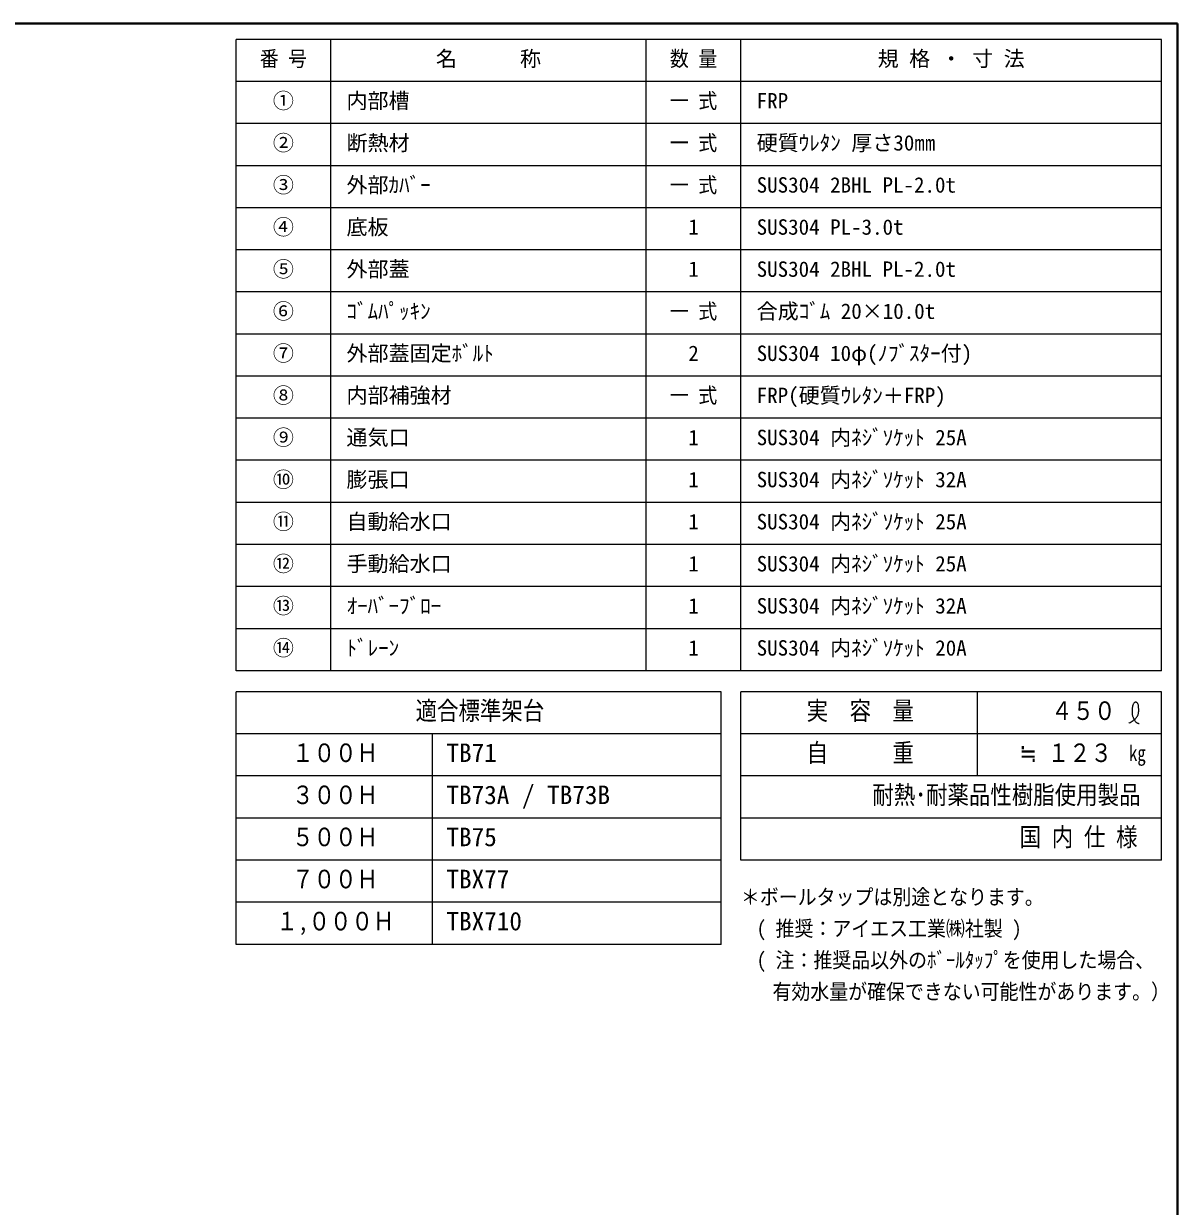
# Model space of a CAD drawing. Units: millimetres at full size, sheet at 1:15; details may follow other scales. Extents: x -3184 to 2891, y -2037 to 2178.
# Drawn here: x 834 to 2891, y 70 to 2178 of the extents above; entities that cross this region are included whole.
import ezdxf
from ezdxf.enums import TextEntityAlignment as Align

# ---------------------------------------------------------------- set-up
doc = ezdxf.new("R2010")
doc.units = ezdxf.units.MM
doc.header["$LTSCALE"] = 15
doc.layers.add('0-0', color=7, linetype='Continuous', lineweight=18)
doc.styles.add('ＭＳ ゴシック', font='')
doc.styles.get('ＭＳ ゴシック').set_extended_font_data('MS Gothic')

msp = doc.modelspace()

# ---------------------------------------------------------------- linework, layer by layer
at = {"layer": '0-0', "color": 1, "lineweight": 40}
for p, q in [((2890.8, 2177.87), (-3184.2, 2177.87)), ((2890.8, -2037.13), (2890.8, 2177.87))]:
    msp.add_line(p, q, dxfattribs=at)
at = {"layer": '0-0', "color": 3}
for p, q in [((2862.67, 2149.74), (1212.67, 2149.74)), ((1212.67, 1024.74), (1212.67, 2149.74)), ((1381.42, 1024.74), (1381.42, 2149.74)), ((1943.92, 1024.74), (1943.92, 2149.74)), ((2112.67, 1024.74), (2112.67, 2149.74)), ((2862.67, 1024.74), (2862.67, 2149.74)), ((2862.67, 2074.74), (1212.67, 2074.74)), ((2862.67, 1999.74), (1212.67, 1999.74)), ((2862.67, 1924.74), (1212.67, 1924.74)), ((2862.67, 1849.74), (1212.67, 1849.74)), ((2862.67, 1774.74), (1212.67, 1774.74)), ((2862.67, 1699.74), (1212.67, 1699.74)), ((2862.67, 1624.74), (1212.67, 1624.74)), ((2862.67, 1549.74), (1212.67, 1549.74)), ((2862.67, 1474.74), (1212.67, 1474.74)), ((2862.67, 1399.74), (1212.67, 1399.74)), ((2862.67, 1324.74), (1212.67, 1324.74)), ((2862.67, 1249.74), (1212.67, 1249.74)), ((2862.67, 1174.74), (1212.67, 1174.74)), ((2862.67, 1099.74), (1212.67, 1099.74)), ((2862.67, 1024.74), (1212.67, 1024.74)), ((2077.67, 987.24), (1212.67, 987.24)), ((2077.67, 537.24), (2077.67, 987.24)), ((2862.67, 987.24), (2112.67, 987.24)), ((2112.67, 687.24), (2112.67, 987.24)), ((2534.55, 837.24), (2534.55, 987.24)), ((2862.67, 687.24), (2862.67, 987.24)), ((2077.67, 912.24), (1212.67, 912.24)), ((1562.67, 537.24), (1562.67, 912.24)), ((2862.67, 912.24), (2112.67, 912.24)), ((2077.67, 837.24), (1212.67, 837.24)), ((2862.67, 837.24), (2112.67, 837.24)), ((2077.67, 762.24), (1212.67, 762.24)), ((2862.67, 762.24), (2112.67, 762.24)), ((2077.67, 687.24), (1212.67, 687.24)), ((2862.67, 687.24), (2112.67, 687.24)), ((2077.67, 612.24), (1212.67, 612.24))]:
    msp.add_line(p, q, dxfattribs=at)
msp.add_lwpolyline([(2077.67, 537.24), (1212.67, 537.24), (1212.67, 987.24)], dxfattribs=at)
at = {"layer": '0-0', "color": 5, "lineweight": 25}
for points in [[(2804.18, 931.17), (2805.16, 931.74), (2806.85, 932.72), (2808.51, 933.72), (2810.16, 934.77), (2811.77, 935.86), (2813.33, 937.03), (2814.22, 937.75), (2814.87, 938.31), (2815.95, 939.31), (2816.98, 940.37), (2817.94, 941.49), (2818.81, 942.67), (2819.58, 943.91), (2819.97, 944.66), (2820.25, 945.27), (2820.68, 946.35), (2821.04, 947.46), (2821.33, 948.59), (2821.55, 949.74), (2821.71, 950.89), (2821.78, 951.56), (2821.83, 952.26), (2821.88, 953.45), (2821.89, 954.64), (2821.88, 955.84), (2821.84, 957.04), (2821.8, 958.25), (2821.78, 958.96), (2821.76, 959.71), (2821.71, 960.99), (2821.61, 962.27), (2821.41, 963.52), (2821.07, 964.73), (2820.54, 965.89), (2820.14, 966.53), (2819.88, 966.87), (2819.37, 967.43), (2818.81, 967.92), (2818.21, 968.33)], [(2818.21, 968.33), (2817.57, 968.64), (2816.91, 968.8), (2816.52, 968.83), (2816.2, 968.81), (2815.65, 968.69), (2815.11, 968.48), (2814.59, 968.19), (2814.1, 967.83), (2813.64, 967.43), (2813.39, 967.18), (2813.05, 966.79), (2812.53, 966.08), (2812.1, 965.33), (2811.74, 964.54), (2811.45, 963.73), (2811.21, 962.9), (2811.09, 962.42), (2810.96, 961.8), (2810.77, 960.75), (2810.62, 959.68), (2810.51, 958.61), (2810.41, 957.54), (2810.32, 956.46), (2810.27, 955.84), (2810.21, 955.09), (2810.1, 953.81), (2810.01, 952.52), (2809.96, 951.24), (2809.96, 949.95), (2810.03, 948.68), (2810.1, 947.94), (2810.2, 947.31), (2810.42, 946.21), (2810.7, 945.13), (2811.03, 944.06), (2811.41, 943), (2811.82, 941.96), (2812.08, 941.37), (2812.27, 940.94)], [(2812.27, 940.94), (2812.61, 940.2), (2812.97, 939.48), (2813.34, 938.76), (2813.73, 938.05), (2814.14, 937.34), (2814.38, 936.93), (2814.67, 936.45), (2815.2, 935.64), (2815.76, 934.85), (2816.37, 934.11), (2817.02, 933.42), (2817.73, 932.8), (2818.16, 932.49), (2818.54, 932.25), (2819.21, 931.89), (2819.92, 931.57), (2820.65, 931.29), (2821.4, 931.04), (2822.16, 930.81), (2822.6, 930.68)]]:
    msp.add_lwpolyline(points, dxfattribs=at)

# ---------------------------------------------------------------- texts
at = {"layer": '0-0', "style": 'ＭＳ ゴシック'}
for s, height, width, p in [('番 号', 27.49, 0.9, (1254.86, 2093.49)), ('数 量', 27.49, 0.9, (1986.11, 2093.49)), ('一 式', 27.49, 0.9, (1986.11, 2018.49)), ('一 式', 27.49, 0.9, (1986.11, 1943.49)), ('一 式', 27.49, 0.9, (1986.11, 1868.49)), ('一 式', 27.49, 0.9, (1986.11, 1643.49)), ('一 式', 27.49, 0.9, (1986.11, 1493.49)), ('適合標準架台', 32.99, 0.85, (1532.67, 927.24)), ('実\u3000容\u3000量', 32.99, 0.85, (2229.86, 927.24)), ('４５０', 32.99, 0.85, (2665.8, 927.24)), ('１００Ｈ', 32.99, 0.85, (1312.67, 852.24)), ('自\u3000\u3000\u3000重', 32.99, 0.85, (2229.86, 852.24)), ('≒ １２３', 32.99, 0.85, (2609.55, 852.24)), ('kg', 27.49, 0.8, (2804.55, 855.99)), ('耐熱･耐薬品性樹脂使用製品', 32.99, 0.85, (2347.05, 777.24)), ('３００Ｈ', 32.99, 0.85, (1312.67, 777.24)), ('５００Ｈ', 32.99, 0.85, (1312.67, 702.24)), ('国 内 仕 様', 32.99, 0.85, (2609.55, 702.24)), ('７００Ｈ', 32.99, 0.85, (1312.67, 627.24)), ('＊ボールタップは別途となります。', 27.49, 0.9, (2112.67, 599.74)), ('１,０００Ｈ', 32.99, 0.85, (1284.55, 552.24)), ('( 推奨：アイエス工業㈱社製 )', 27.49, 0.9, (2140.8, 543.49)), ('( 注：推奨品以外のﾎﾞｰﾙﾀｯﾌﾟを使用した場合、', 27.49, 0.9, (2140.8, 487.24)), ('有効水量が確保できない可能性があります。）', 27.49, 0.9, (2168.92, 430.99))]:
    msp.add_text(s, height=height, dxfattribs=dict(at, width=width)).set_placement(p, align=Align.BOTTOM_LEFT)
for s, height, p in [('名\u3000\u3000\u3000称', 27.49, (1568.92, 2093.49)), ('規 格 ・ 寸 法', 27.49, (2356.42, 2093.49)), ('①', 27.49, (1278.3, 2018.49)), ('内部槽', 27.49, (1409.55, 2018.49)), ('FRP', 27.49, (2140.8, 2018.49)), ('②', 27.49, (1278.3, 1943.49)), ('断熱材', 27.49, (1409.55, 1943.49)), ('硬質ｳﾚﾀﾝ 厚さ30㎜', 27.49, (2140.8, 1943.49)), ('③', 27.49, (1278.3, 1868.49)), ('外部ｶﾊﾞｰ', 27.49, (1409.55, 1868.49)), ('SUS304 2BHL PL-2.0t', 27.49, (2140.8, 1868.49)), ('④', 27.49, (1278.3, 1793.49)), ('底板', 27.49, (1409.55, 1793.49)), ('1', 27.49, (2018.92, 1793.49)), ('SUS304 PL-3.0t', 27.49, (2140.8, 1793.49)), ('⑤', 27.49, (1278.3, 1718.49)), ('外部蓋', 27.49, (1409.55, 1718.49)), ('1', 27.49, (2018.92, 1718.49)), ('SUS304 2BHL PL-2.0t', 27.49, (2140.8, 1718.49)), ('⑥', 27.49, (1278.3, 1643.49)), ('ｺﾞﾑﾊﾟｯｷﾝ', 27.49, (1409.55, 1643.49)), ('合成ｺﾞﾑ 20×10.0t', 27.49, (2140.8, 1643.49)), ('⑦', 27.49, (1278.3, 1568.49)), ('外部蓋固定ﾎﾞﾙﾄ', 27.49, (1409.55, 1568.49)), ('2', 27.49, (2018.92, 1568.49)), ('SUS304 10φ(ﾉﾌﾞｽﾀｰ付)', 27.49, (2140.8, 1568.49)), ('⑧', 27.49, (1278.3, 1493.49)), ('内部補強材', 27.49, (1409.55, 1493.49)), ('FRP(硬質ｳﾚﾀﾝ＋FRP)', 27.49, (2140.8, 1493.49)), ('⑨', 27.49, (1278.3, 1418.49)), ('通気口', 27.49, (1409.55, 1418.49)), ('SUS304 内ﾈｼﾞｿｹｯﾄ 25A', 27.49, (2140.8, 1418.49)), ('1', 27.49, (2018.92, 1418.49)), ('⑩', 27.49, (1278.3, 1343.49)), ('膨張口', 27.49, (1409.55, 1343.49)), ('1', 27.49, (2018.92, 1343.49)), ('SUS304 内ﾈｼﾞｿｹｯﾄ 32A', 27.49, (2140.8, 1343.49)), ('⑪', 27.49, (1278.3, 1268.49)), ('自動給水口', 27.49, (1409.55, 1268.49)), ('SUS304 内ﾈｼﾞｿｹｯﾄ 25A', 27.49, (2140.8, 1268.49)), ('1', 27.49, (2018.92, 1268.49)), ('⑫', 27.49, (1278.3, 1193.49)), ('手動給水口', 27.49, (1409.55, 1193.49)), ('1', 27.49, (2018.92, 1193.49)), ('SUS304 内ﾈｼﾞｿｹｯﾄ 25A', 27.49, (2140.8, 1193.49)), ('⑬', 27.49, (1278.3, 1118.49)), ('ｵｰﾊﾞｰﾌﾞﾛｰ', 27.49, (1409.55, 1118.49)), ('1', 27.49, (2018.92, 1118.49)), ('SUS304 内ﾈｼﾞｿｹｯﾄ 32A', 27.49, (2140.8, 1118.49)), ('⑭', 27.49, (1278.3, 1043.49)), ('ﾄﾞﾚｰﾝ', 27.49, (1409.55, 1043.49)), ('1', 27.49, (2018.92, 1043.49)), ('SUS304 内ﾈｼﾞｿｹｯﾄ 20A', 27.49, (2140.8, 1043.49)), ('TB71', 32.99, (1587.67, 852.24)), ('TB73A / TB73B', 32.99, (1587.67, 777.24)), ('TB75', 32.99, (1587.67, 702.24)), ('TBX77', 32.99, (1587.67, 627.24)), ('TBX710', 32.99, (1587.67, 552.24))]:
    msp.add_text(s, height=height, dxfattribs=at).set_placement(p, align=Align.BOTTOM_LEFT)

doc.saveas('drawing.dxf')
